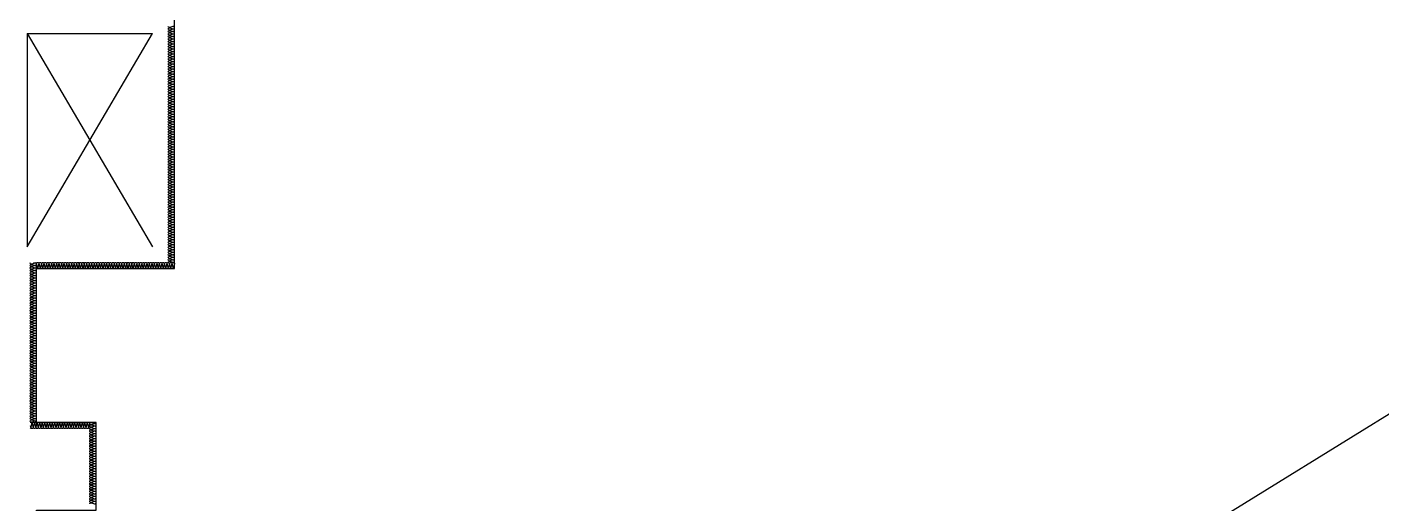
# Model space of a CAD drawing. Header units: millimetres. Extents: x 49154 to 181784, y 28275 to 149577.
# Drawn here: x 101954 to 123554, y 127505 to 135105 of the extents above; entities that cross this region are included whole.
import ezdxf

# ---------------------------------------------------------------- set-up
doc = ezdxf.new("R2010")
doc.units = ezdxf.units.MM
doc.header["$LTSCALE"] = 300
for name, color, linetype in [('A-OPEN', 1, 'Continuous'), ('A-WALL-D', 7, 'Continuous'), ('ISL', 251, 'Continuous')]:
    doc.layers.add(name, color=color, linetype=linetype)

msp = doc.modelspace()

# ---------------------------------------------------------------- linework, layer by layer
at = {"layer": 'A-OPEN'}
for p, q in [((104303.6, 117005), (155653.6, 148655)), ((101953.6, 131605), (103953.6, 135005)), ((101953.6, 135005), (103953.6, 131605))]:
    msp.add_line(p, q, dxfattribs=at)
at = {"layer": 'A-WALL-D'}
msp.add_line((101953.6, 135005), (103953.6, 135005), dxfattribs=at)
at = {"layer": 'A-WALL-D', "elevation": 0}
msp.add_lwpolyline([(101953.6, 135005), (101953.6, 131605)], dxfattribs=at)
at = {"layer": 'ISL', "elevation": 0}
msp.add_lwpolyline([(104478.6, 116905), (104478.6, 117005), (104303.6, 117005), (104303.6, 124355), (102103.6, 124355), (102103.6, 127405), (103053.6, 127405), (103053.6, 128805), (102103.6, 128805), (102103.6, 131255), (104303.6, 131255), (104303.6, 142155), (102103.6, 142155), (102103.6, 143405), (103053.6, 143405), (103053.6, 144005), (106503.6, 144005), (106503.6, 148655), (108538.6, 148655)], dxfattribs=at)
for points in [[(104203.6, 131355, -0.5092668), (104227.8, 131372.7), (104279.3, 131357.4, 1.3725934), (104279.3, 131392.7), (104227.8, 131377.4, -0.5092668), (104203.6, 131395, -0.5092668), (104227.8, 131412.7), (104279.3, 131397.4, 1.3725934), (104279.3, 131432.7), (104227.8, 131417.4, -0.5092668), (104203.6, 131435, -0.5092668), (104227.8, 131452.7), (104279.3, 131437.4, 1.3725934), (104279.3, 131472.7), (104227.8, 131457.4, -0.5092668), (104203.6, 131475, -0.5092668), (104227.8, 131492.7), (104279.3, 131477.4, 1.3725934), (104279.3, 131512.7), (104227.8, 131497.4, -0.5092668), (104203.6, 131515, -0.5092668), (104227.8, 131532.7), (104279.3, 131517.4, 1.3725934), (104279.3, 131552.7), (104227.8, 131537.4, -0.5092668), (104203.6, 131555, -0.5092668), (104227.8, 131572.7), (104279.3, 131557.4, 1.3725934), (104279.3, 131592.7), (104227.8, 131577.4, -0.5092668), (104203.6, 131595, -0.5092668), (104227.8, 131612.7), (104279.3, 131597.4, 1.3725934), (104279.3, 131632.7), (104227.8, 131617.4, -0.5092668), (104203.6, 131635, -0.5092668), (104227.8, 131652.7), (104279.3, 131637.4, 1.3725934), (104279.3, 131672.7), (104227.8, 131657.4, -0.5092668), (104203.6, 131675, -0.5092668), (104227.8, 131692.7), (104279.3, 131677.4, 1.3725934), (104279.3, 131712.7), (104227.8, 131697.4, -0.5092668), (104203.6, 131715, -0.5092668), (104227.8, 131732.7), (104279.3, 131717.4, 1.3725934), (104279.3, 131752.7), (104227.8, 131737.4, -0.5092668), (104203.6, 131755, -0.5092668), (104227.8, 131772.7), (104279.3, 131757.4, 1.3725934), (104279.3, 131792.7), (104227.8, 131777.4, -0.5092668), (104203.6, 131795, -0.5092668), (104227.8, 131812.7), (104279.3, 131797.4, 1.3725934), (104279.3, 131832.7), (104227.8, 131817.4, -0.5092668), (104203.6, 131835, -0.5092668), (104227.8, 131852.7), (104279.3, 131837.4, 1.3725934), (104279.3, 131872.7), (104227.8, 131857.4, -0.5092668), (104203.6, 131875, -0.5092668), (104227.8, 131892.7), (104279.3, 131877.4, 1.3725934), (104279.3, 131912.7), (104227.8, 131897.4, -0.5092668), (104203.6, 131915, -0.5092668), (104227.8, 131932.7), (104279.3, 131917.4, 1.3725934), (104279.3, 131952.7), (104227.8, 131937.4, -0.5092668), (104203.6, 131955, -0.5092668), (104227.8, 131972.7), (104279.3, 131957.4, 1.3725934), (104279.3, 131992.7), (104227.8, 131977.4, -0.5092668), (104203.6, 131995, -0.5092668), (104227.8, 132012.7), (104279.3, 131997.4, 1.3725934), (104279.3, 132032.7), (104227.8, 132017.4, -0.5092668), (104203.6, 132035, -0.5092668), (104227.8, 132052.7), (104279.3, 132037.4, 1.3725934), (104279.3, 132072.7), (104227.8, 132057.4, -0.5092668), (104203.6, 132075, -0.5092668), (104227.8, 132092.7), (104279.3, 132077.4, 1.3725934), (104279.3, 132112.7), (104227.8, 132097.4, -0.5092668), (104203.6, 132115, -0.5092668), (104227.8, 132132.7), (104279.3, 132117.4, 1.3725934), (104279.3, 132152.7), (104227.8, 132137.4, -0.5092668), (104203.6, 132155, -0.5092668), (104227.8, 132172.7), (104279.3, 132157.4, 1.3725934), (104279.3, 132192.7), (104227.8, 132177.4, -0.5092668), (104203.6, 132195, -0.5092668), (104227.8, 132212.7), (104279.3, 132197.4, 1.3725934), (104279.3, 132232.7), (104227.8, 132217.4, -0.5092668), (104203.6, 132235, -0.5092668), (104227.8, 132252.7), (104279.3, 132237.4, 1.3725934), (104279.3, 132272.7), (104227.8, 132257.4, -0.5092668), (104203.6, 132275, -0.5092668), (104227.8, 132292.7), (104279.3, 132277.4, 1.3725934), (104279.3, 132312.7), (104227.8, 132297.4, -0.5092668), (104203.6, 132315, -0.5092668), (104227.8, 132332.7), (104279.3, 132317.4, 1.3725934), (104279.3, 132352.7), (104227.8, 132337.4, -0.5092668), (104203.6, 132355, -0.5092668), (104227.8, 132372.7), (104279.3, 132357.4, 1.3725934), (104279.3, 132392.7), (104227.8, 132377.4, -0.5092668), (104203.6, 132395, -0.5092668), (104227.8, 132412.7), (104279.3, 132397.4, 1.3725934), (104279.3, 132432.7), (104227.8, 132417.4, -0.5092668), (104203.6, 132435, -0.5092668), (104227.8, 132452.7), (104279.3, 132437.4, 1.3725934), (104279.3, 132472.7), (104227.8, 132457.4, -0.5092668), (104203.6, 132475, -0.5092668), (104227.8, 132492.7), (104279.3, 132477.4, 1.3725934), (104279.3, 132512.7), (104227.8, 132497.4, -0.5092668), (104203.6, 132515, -0.5092668), (104227.8, 132532.7), (104279.3, 132517.4, 1.3725934), (104279.3, 132552.7), (104227.8, 132537.4, -0.5092668), (104203.6, 132555, -0.5092668), (104227.8, 132572.7), (104279.3, 132557.4, 1.3725934), (104279.3, 132592.7), (104227.8, 132577.4, -0.5092668), (104203.6, 132595, -0.5092668), (104227.8, 132612.7), (104279.3, 132597.4, 1.3725934), (104279.3, 132632.7), (104227.8, 132617.4, -0.5092668), (104203.6, 132635, -0.5092668), (104227.8, 132652.7), (104279.3, 132637.4, 1.3725934), (104279.3, 132672.7), (104227.8, 132657.4, -0.5092668), (104203.6, 132675, -0.5092668), (104227.8, 132692.7), (104279.3, 132677.4, 1.3725934), (104279.3, 132712.7), (104227.8, 132697.4, -0.5092668), (104203.6, 132715, -0.5092668), (104227.8, 132732.7), (104279.3, 132717.4, 1.3725934), (104279.3, 132752.7), (104227.8, 132737.4, -0.5092668), (104203.6, 132755, -0.5092668), (104227.8, 132772.7), (104279.3, 132757.4, 1.3725934), (104279.3, 132792.7), (104227.8, 132777.4, -0.5092668), (104203.6, 132795, -0.5092668), (104227.8, 132812.7), (104279.3, 132797.4, 1.3725934), (104279.3, 132832.7), (104227.8, 132817.4, -0.5092668), (104203.6, 132835, -0.5092668), (104227.8, 132852.7), (104279.3, 132837.4, 1.3725934), (104279.3, 132872.7), (104227.8, 132857.4, -0.5092668), (104203.6, 132875, -0.5092668), (104227.8, 132892.7), (104279.3, 132877.4, 1.3725934), (104279.3, 132912.7), (104227.8, 132897.4, -0.5092668), (104203.6, 132915, -0.5092668), (104227.8, 132932.7), (104279.3, 132917.4, 1.3725934), (104279.3, 132952.7), (104227.8, 132937.4, -0.5092668), (104203.6, 132955, -0.5092668), (104227.8, 132972.7), (104279.3, 132957.4, 1.3725934), (104279.3, 132992.7), (104227.8, 132977.4, -0.5092668), (104203.6, 132995, -0.5092668), (104227.8, 133012.7), (104279.3, 132997.4, 1.3725934), (104279.3, 133032.7), (104227.8, 133017.4, -0.5092668), (104203.6, 133035, -0.5092668), (104227.8, 133052.7), (104279.3, 133037.4, 1.3725934), (104279.3, 133072.7), (104227.8, 133057.4, -0.5092668), (104203.6, 133075, -0.5092668), (104227.8, 133092.7), (104279.3, 133077.4, 1.3725934), (104279.3, 133112.7), (104227.8, 133097.4, -0.5092668), (104203.6, 133115, -0.5092668), (104227.8, 133132.7), (104279.3, 133117.4, 1.3725934), (104279.3, 133152.7), (104227.8, 133137.4, -0.5092668), (104203.6, 133155, -0.5092668), (104227.8, 133172.7), (104279.3, 133157.4, 1.3725934), (104279.3, 133192.7), (104227.8, 133177.4, -0.5092668), (104203.6, 133195, -0.5092668), (104227.8, 133212.7), (104279.3, 133197.4, 1.3725934), (104279.3, 133232.7), (104227.8, 133217.4, -0.5092668), (104203.6, 133235, -0.5092668), (104227.8, 133252.7), (104279.3, 133237.4, 1.3725934), (104279.3, 133272.7), (104227.8, 133257.4, -0.5092668), (104203.6, 133275, -0.5092668), (104227.8, 133292.7), (104279.3, 133277.4, 1.3725934), (104279.3, 133312.7), (104227.8, 133297.4, -0.5092668), (104203.6, 133315, -0.5092668), (104227.8, 133332.7), (104279.3, 133317.4, 1.3725934), (104279.3, 133352.7), (104227.8, 133337.4, -0.5092668), (104203.6, 133355, -0.5092668), (104227.8, 133372.7), (104279.3, 133357.4, 1.3725934), (104279.3, 133392.7), (104227.8, 133377.4, -0.5092668), (104203.6, 133395, -0.5092668), (104227.8, 133412.7), (104279.3, 133397.4, 1.3725934), (104279.3, 133432.7), (104227.8, 133417.4, -0.5092668), (104203.6, 133435, -0.5092668), (104227.8, 133452.7), (104279.3, 133437.4, 1.3725934), (104279.3, 133472.7), (104227.8, 133457.4, -0.5092668), (104203.6, 133475, -0.5092668), (104227.8, 133492.7), (104279.3, 133477.4, 1.3725934), (104279.3, 133512.7), (104227.8, 133497.4, -0.5092668), (104203.6, 133515, -0.5092668), (104227.8, 133532.7), (104279.3, 133517.4, 1.3725934), (104279.3, 133552.7), (104227.8, 133537.4, -0.5092668), (104203.6, 133555, -0.5092668), (104227.8, 133572.7), (104279.3, 133557.4, 1.3725934), (104279.3, 133592.7), (104227.8, 133577.4, -0.5092668), (104203.6, 133595, -0.5092668), (104227.8, 133612.7), (104279.3, 133597.4, 1.3725934), (104279.3, 133632.7), (104227.8, 133617.4, -0.5092668), (104203.6, 133635, -0.5092668), (104227.8, 133652.7), (104279.3, 133637.4, 1.3725934), (104279.3, 133672.7), (104227.8, 133657.4, -0.5092668), (104203.6, 133675, -0.5092668), (104227.8, 133692.7), (104279.3, 133677.4, 1.3725934), (104279.3, 133712.7), (104227.8, 133697.4, -0.5092668), (104203.6, 133715, -0.5092668), (104227.8, 133732.7), (104279.3, 133717.4, 1.3725934), (104279.3, 133752.7), (104227.8, 133737.4, -0.5092668), (104203.6, 133755, -0.5092668), (104227.8, 133772.7), (104279.3, 133757.4, 1.3725934), (104279.3, 133792.7), (104227.8, 133777.4, -0.5092668), (104203.6, 133795, -0.5092668), (104227.8, 133812.7), (104279.3, 133797.4, 1.3725934), (104279.3, 133832.7), (104227.8, 133817.4, -0.5092668), (104203.6, 133835, -0.5092668), (104227.8, 133852.7), (104279.3, 133837.4, 1.3725934), (104279.3, 133872.7), (104227.8, 133857.4, -0.5092668), (104203.6, 133875, -0.5092668), (104227.8, 133892.7), (104279.3, 133877.4, 1.3725934), (104279.3, 133912.7), (104227.8, 133897.4, -0.5092668), (104203.6, 133915, -0.5092668), (104227.8, 133932.7), (104279.3, 133917.4, 1.3725934), (104279.3, 133952.7), (104227.8, 133937.4, -0.5092668), (104203.6, 133955, -0.5092668), (104227.8, 133972.7), (104279.3, 133957.4, 1.3725934), (104279.3, 133992.7), (104227.8, 133977.4, -0.5092668), (104203.6, 133995, -0.5092668), (104227.8, 134012.7), (104279.3, 133997.4, 1.3725934), (104279.3, 134032.7), (104227.8, 134017.4, -0.5092668), (104203.6, 134035, -0.5092668), (104227.8, 134052.7), (104279.3, 134037.4, 1.3725934), (104279.3, 134072.7), (104227.8, 134057.4, -0.5092668), (104203.6, 134075, -0.5092668), (104227.8, 134092.7), (104279.3, 134077.4, 1.3725934), (104279.3, 134112.7), (104227.8, 134097.4, -0.5092668), (104203.6, 134115, -0.5092668), (104227.8, 134132.7), (104279.3, 134117.4, 1.3725934), (104279.3, 134152.7), (104227.8, 134137.4, -0.5092668), (104203.6, 134155, -0.5092668), (104227.8, 134172.7), (104279.3, 134157.4, 1.3725934), (104279.3, 134192.7), (104227.8, 134177.4, -0.5092668), (104203.6, 134195, -0.5092668), (104227.8, 134212.7), (104279.3, 134197.4, 1.3725934), (104279.3, 134232.7), (104227.8, 134217.4, -0.5092668), (104203.6, 134235, -0.5092668), (104227.8, 134252.7), (104279.3, 134237.4, 1.3725934), (104279.3, 134272.7), (104227.8, 134257.4, -0.5092668), (104203.6, 134275, -0.5092668), (104227.8, 134292.7), (104279.3, 134277.4, 1.3725934), (104279.3, 134312.7), (104227.8, 134297.4, -0.5092668), (104203.6, 134315, -0.5092668), (104227.8, 134332.7), (104279.3, 134317.4, 1.3725934), (104279.3, 134352.7), (104227.8, 134337.4, -0.5092668), (104203.6, 134355, -0.5092668), (104227.8, 134372.7), (104279.3, 134357.4, 1.3725934), (104279.3, 134392.7), (104227.8, 134377.4, -0.5092668), (104203.6, 134395, -0.5092668), (104227.8, 134412.7), (104279.3, 134397.4, 1.3725934), (104279.3, 134432.7), (104227.8, 134417.4, -0.5092668), (104203.6, 134435, -0.5092668), (104227.8, 134452.7), (104279.3, 134437.4, 1.3725934), (104279.3, 134472.7), (104227.8, 134457.4, -0.5092668), (104203.6, 134475, -0.5092668), (104227.8, 134492.7), (104279.3, 134477.4, 1.3725934), (104279.3, 134512.7), (104227.8, 134497.4, -0.5092668), (104203.6, 134515, -0.5092668), (104227.8, 134532.7), (104279.3, 134517.4, 1.3725934), (104279.3, 134552.7), (104227.8, 134537.4, -0.5092668), (104203.6, 134555, -0.5092668), (104227.8, 134572.7), (104279.3, 134557.4, 1.3725934), (104279.3, 134592.7), (104227.8, 134577.4, -0.5092668), (104203.6, 134595, -0.5092668), (104227.8, 134612.7), (104279.3, 134597.4, 1.3725934), (104279.3, 134632.7), (104227.8, 134617.4, -0.5092668), (104203.6, 134635, -0.5092668), (104227.8, 134652.7), (104279.3, 134637.4, 1.3725934), (104279.3, 134672.7), (104227.8, 134657.4, -0.5092668), (104203.6, 134675, -0.5092668), (104227.8, 134692.7), (104279.3, 134677.4, 1.3725934), (104279.3, 134712.7), (104227.8, 134697.4, -0.5092668), (104203.6, 134715, -0.5092668), (104227.8, 134732.7), (104279.3, 134717.4, 1.3725934), (104279.3, 134752.7), (104227.8, 134737.4, -0.5092668), (104203.6, 134755, -0.5092668), (104227.8, 134772.7), (104279.3, 134757.4, 1.3725934), (104279.3, 134792.7), (104227.8, 134777.4, -0.5092668), (104203.6, 134795, -0.5092668), (104227.8, 134812.7), (104279.3, 134797.4, 1.3725934), (104279.3, 134832.7), (104227.8, 134817.4, -0.5092668), (104203.6, 134835, -0.5092668), (104227.8, 134852.7), (104279.3, 134837.4, 1.3725934), (104279.3, 134872.7), (104227.8, 134857.4, -0.5092668), (104203.6, 134875, -0.5092668), (104227.8, 134892.7), (104279.3, 134877.4, 1.3725934), (104279.3, 134912.7), (104227.8, 134897.4, -0.5092668), (104203.6, 134915, -0.5092668), (104227.8, 134932.7), (104279.3, 134917.4, 1.3725934), (104279.3, 134952.7), (104227.8, 134937.4, -0.5092668), (104203.6, 134955, -0.5092668), (104227.8, 134972.7), (104279.3, 134957.4, 1.3725934), (104279.3, 134992.7), (104227.8, 134977.4, -0.5092668), (104203.6, 134995, -0.5092668), (104227.8, 135012.7), (104279.3, 134997.4, 1.3725934), (104279.3, 135032.7), (104227.8, 135017.4, -0.5092668), (104203.6, 135035, -0.5092668), (104227.8, 135052.7), (104279.3, 135037.4, 1.3725934), (104279.3, 135072.7), (104227.8, 135057.4, -0.5092668), (104203.6, 135075, -0.5092668), (104227.8, 135092.7), (104279.3, 135077.4, 1.3725934), (104279.3, 135112.7), (104227.8, 135097.4, -0.5092668), (104203.6, 135115, -0.5092668)], [(102103.6, 128805, 0.5092668), (102079.3, 128822.7), (102027.8, 128807.4, -1.3725934), (102027.8, 128842.7), (102079.3, 128827.4, 0.5092668), (102103.6, 128845, 0.5092668), (102079.3, 128862.7), (102027.8, 128847.4, -1.3725934), (102027.8, 128882.7), (102079.3, 128867.4, 0.5092668), (102103.6, 128885, 0.5092668), (102079.3, 128902.7), (102027.8, 128887.4, -1.3725934), (102027.8, 128922.7), (102079.3, 128907.4, 0.5092668), (102103.6, 128925, 0.5092668), (102079.3, 128942.7), (102027.8, 128927.4, -1.3725934), (102027.8, 128962.7), (102079.3, 128947.4, 0.5092668), (102103.6, 128965, 0.5092668), (102079.3, 128982.7), (102027.8, 128967.4, -1.3725934), (102027.8, 129002.7), (102079.3, 128987.4, 0.5092668), (102103.6, 129005, 0.5092668), (102079.3, 129022.7), (102027.8, 129007.4, -1.3725934), (102027.8, 129042.7), (102079.3, 129027.4, 0.5092668), (102103.6, 129045, 0.5092668), (102079.3, 129062.7), (102027.8, 129047.4, -1.3725934), (102027.8, 129082.7), (102079.3, 129067.4, 0.5092668), (102103.6, 129085, 0.5092668), (102079.3, 129102.7), (102027.8, 129087.4, -1.3725934), (102027.8, 129122.7), (102079.3, 129107.4, 0.5092668), (102103.6, 129125, 0.5092668), (102079.3, 129142.7), (102027.8, 129127.4, -1.3725934), (102027.8, 129162.7), (102079.3, 129147.4, 0.5092668), (102103.6, 129165, 0.5092668), (102079.3, 129182.7), (102027.8, 129167.4, -1.3725934), (102027.8, 129202.7), (102079.3, 129187.4, 0.5092668), (102103.6, 129205, 0.5092668), (102079.3, 129222.7), (102027.8, 129207.4, -1.3725934), (102027.8, 129242.7), (102079.3, 129227.4, 0.5092668), (102103.6, 129245, 0.5092668), (102079.3, 129262.7), (102027.8, 129247.4, -1.3725934), (102027.8, 129282.7), (102079.3, 129267.4, 0.5092668), (102103.6, 129285, 0.5092668), (102079.3, 129302.7), (102027.8, 129287.4, -1.3725934), (102027.8, 129322.7), (102079.3, 129307.4, 0.5092668), (102103.6, 129325, 0.5092668), (102079.3, 129342.7), (102027.8, 129327.4, -1.3725934), (102027.8, 129362.7), (102079.3, 129347.4, 0.5092668), (102103.6, 129365, 0.5092668), (102079.3, 129382.7), (102027.8, 129367.4, -1.3725934), (102027.8, 129402.7), (102079.3, 129387.4, 0.5092668), (102103.6, 129405, 0.5092668), (102079.3, 129422.7), (102027.8, 129407.4, -1.3725934), (102027.8, 129442.7), (102079.3, 129427.4, 0.5092668), (102103.6, 129445, 0.5092668), (102079.3, 129462.7), (102027.8, 129447.4, -1.3725934), (102027.8, 129482.7), (102079.3, 129467.4, 0.5092668), (102103.6, 129485, 0.5092668), (102079.3, 129502.7), (102027.8, 129487.4, -1.3725934), (102027.8, 129522.7), (102079.3, 129507.4, 0.5092668), (102103.6, 129525, 0.5092668), (102079.3, 129542.7), (102027.8, 129527.4, -1.3725934), (102027.8, 129562.7), (102079.3, 129547.4, 0.5092668), (102103.6, 129565, 0.5092668), (102079.3, 129582.7), (102027.8, 129567.4, -1.3725934), (102027.8, 129602.7), (102079.3, 129587.4, 0.5092668), (102103.6, 129605, 0.5092668), (102079.3, 129622.7), (102027.8, 129607.4, -1.3725934), (102027.8, 129642.7), (102079.3, 129627.4, 0.5092668), (102103.6, 129645, 0.5092668), (102079.3, 129662.7), (102027.8, 129647.4, -1.3725934), (102027.8, 129682.7), (102079.3, 129667.4, 0.5092668), (102103.6, 129685, 0.5092668), (102079.3, 129702.7), (102027.8, 129687.4, -1.3725934), (102027.8, 129722.7), (102079.3, 129707.4, 0.5092668), (102103.6, 129725, 0.5092668), (102079.3, 129742.7), (102027.8, 129727.4, -1.3725934), (102027.8, 129762.7), (102079.3, 129747.4, 0.5092668), (102103.6, 129765, 0.5092668), (102079.3, 129782.7), (102027.8, 129767.4, -1.3725934), (102027.8, 129802.7), (102079.3, 129787.4, 0.5092668), (102103.6, 129805, 0.5092668), (102079.3, 129822.7), (102027.8, 129807.4, -1.3725934), (102027.8, 129842.7), (102079.3, 129827.4, 0.5092668), (102103.6, 129845, 0.5092668), (102079.3, 129862.7), (102027.8, 129847.4, -1.3725934), (102027.8, 129882.7), (102079.3, 129867.4, 0.5092668), (102103.6, 129885, 0.5092668), (102079.3, 129902.7), (102027.8, 129887.4, -1.3725934), (102027.8, 129922.7), (102079.3, 129907.4, 0.5092668), (102103.6, 129925, 0.5092668), (102079.3, 129942.7), (102027.8, 129927.4, -1.3725934), (102027.8, 129962.7), (102079.3, 129947.4, 0.5092668), (102103.6, 129965, 0.5092668), (102079.3, 129982.7), (102027.8, 129967.4, -1.3725934), (102027.8, 130002.7), (102079.3, 129987.4, 0.5092668), (102103.6, 130005, 0.5092668), (102079.3, 130022.7), (102027.8, 130007.4, -1.3725934), (102027.8, 130042.7), (102079.3, 130027.4, 0.5092668), (102103.6, 130045, 0.5092668), (102079.3, 130062.7), (102027.8, 130047.4, -1.3725934), (102027.8, 130082.7), (102079.3, 130067.4, 0.5092668), (102103.6, 130085, 0.5092668), (102079.3, 130102.7), (102027.8, 130087.4, -1.3725934), (102027.8, 130122.7), (102079.3, 130107.4, 0.5092668), (102103.6, 130125, 0.5092668), (102079.3, 130142.7), (102027.8, 130127.4, -1.3725934), (102027.8, 130162.7), (102079.3, 130147.4, 0.5092668), (102103.6, 130165, 0.5092668), (102079.3, 130182.7), (102027.8, 130167.4, -1.3725934), (102027.8, 130202.7), (102079.3, 130187.4, 0.5092668), (102103.6, 130205, 0.5092668), (102079.3, 130222.7), (102027.8, 130207.4, -1.3725934), (102027.8, 130242.7), (102079.3, 130227.4, 0.5092668), (102103.6, 130245, 0.5092668), (102079.3, 130262.7), (102027.8, 130247.4, -1.3725934), (102027.8, 130282.7), (102079.3, 130267.4, 0.5092668), (102103.6, 130285, 0.5092668), (102079.3, 130302.7), (102027.8, 130287.4, -1.3725934), (102027.8, 130322.7), (102079.3, 130307.4, 0.5092668), (102103.6, 130325, 0.5092668), (102079.3, 130342.7), (102027.8, 130327.4, -1.3725934), (102027.8, 130362.7), (102079.3, 130347.4, 0.5092668), (102103.6, 130365, 0.5092668), (102079.3, 130382.7), (102027.8, 130367.4, -1.3725934), (102027.8, 130402.7), (102079.3, 130387.4, 0.5092668), (102103.6, 130405, 0.5092668), (102079.3, 130422.7), (102027.8, 130407.4, -1.3725934), (102027.8, 130442.7), (102079.3, 130427.4, 0.5092668), (102103.6, 130445, 0.5092668), (102079.3, 130462.7), (102027.8, 130447.4, -1.3725934), (102027.8, 130482.7), (102079.3, 130467.4, 0.5092668), (102103.6, 130485, 0.5092668), (102079.3, 130502.7), (102027.8, 130487.4, -1.3725934), (102027.8, 130522.7), (102079.3, 130507.4, 0.5092668), (102103.6, 130525, 0.5092668), (102079.3, 130542.7), (102027.8, 130527.4, -1.3725934), (102027.8, 130562.7), (102079.3, 130547.4, 0.5092668), (102103.6, 130565, 0.5092668), (102079.3, 130582.7), (102027.8, 130567.4, -1.3725934), (102027.8, 130602.7), (102079.3, 130587.4, 0.5092668), (102103.6, 130605, 0.5092668), (102079.3, 130622.7), (102027.8, 130607.4, -1.3725934), (102027.8, 130642.7), (102079.3, 130627.4, 0.5092668), (102103.6, 130645, 0.5092668), (102079.3, 130662.7), (102027.8, 130647.4, -1.3725934), (102027.8, 130682.7), (102079.3, 130667.4, 0.5092668), (102103.6, 130685, 0.5092668), (102079.3, 130702.7), (102027.8, 130687.4, -1.3725934), (102027.8, 130722.7), (102079.3, 130707.4, 0.5092668), (102103.6, 130725, 0.5092668), (102079.3, 130742.7), (102027.8, 130727.4, -1.3725934), (102027.8, 130762.7), (102079.3, 130747.4, 0.5092668), (102103.6, 130765, 0.5092668), (102079.3, 130782.7), (102027.8, 130767.4, -1.3725934), (102027.8, 130802.7), (102079.3, 130787.4, 0.5092668), (102103.6, 130805, 0.5092668), (102079.3, 130822.7), (102027.8, 130807.4, -1.3725934), (102027.8, 130842.7), (102079.3, 130827.4, 0.5092668), (102103.6, 130845, 0.5092668), (102079.3, 130862.7), (102027.8, 130847.4, -1.3725934), (102027.8, 130882.7), (102079.3, 130867.4, 0.5092668), (102103.6, 130885, 0.5092668), (102079.3, 130902.7), (102027.8, 130887.4, -1.3725934), (102027.8, 130922.7), (102079.3, 130907.4, 0.5092668), (102103.6, 130925, 0.5092668), (102079.3, 130942.7), (102027.8, 130927.4, -1.3725934), (102027.8, 130962.7), (102079.3, 130947.4, 0.5092668), (102103.6, 130965, 0.5092668), (102079.3, 130982.7), (102027.8, 130967.4, -1.3725934), (102027.8, 131002.7), (102079.3, 130987.4, 0.5092668), (102103.6, 131005, 0.5092668), (102079.3, 131022.7), (102027.8, 131007.4, -1.3725934), (102027.8, 131042.7), (102079.3, 131027.4, 0.5092668), (102103.6, 131045, 0.5092668), (102079.3, 131062.7), (102027.8, 131047.4, -1.3725934), (102027.8, 131082.7), (102079.3, 131067.4, 0.5092668), (102103.6, 131085, 0.5092668), (102079.3, 131102.7), (102027.8, 131087.4, -1.3725934), (102027.8, 131122.7), (102079.3, 131107.4, 0.5092668), (102103.6, 131125, 0.5092668), (102079.3, 131142.7), (102027.8, 131127.4, -1.3725934), (102027.8, 131162.7), (102079.3, 131147.4, 0.5092668), (102103.6, 131165, 0.5092668), (102079.3, 131182.7), (102027.8, 131167.4, -1.3725934), (102027.8, 131202.7), (102079.3, 131187.4, 0.5092668), (102103.6, 131205, 0.5092668), (102079.3, 131222.7), (102027.8, 131207.4, -1.3725934), (102027.8, 131242.7), (102079.3, 131227.4, 0.5092668), (102103.6, 131245, 0.5092668), (102079.3, 131262.7), (102027.8, 131247.4, -1.3725934), (102027.8, 131282.7), (102079.3, 131267.4, 0.5092668), (102103.6, 131285, 0.5092668), (102079.3, 131302.7), (102027.8, 131287.4, -1.3725934), (102027.8, 131322.7), (102079.3, 131307.4, 0.5092668), (102103.6, 131325, 0.5092668), (102079.3, 131342.7), (102027.8, 131327.4, -0.7027573), (102006.5, 131355, -0.7027573)], [(102053.6, 131355), (102079.3, 131347.4, 0.3406711), (102100.6, 131355)], [(102103.6, 131255, 0.5092668), (102121.3, 131279.3), (102105.9, 131330.8, -1.3725934), (102141.3, 131330.8), (102125.9, 131279.3, 0.5092668), (102143.6, 131255, 0.5092668), (102161.3, 131279.3), (102145.9, 131330.8, -1.3725934), (102181.3, 131330.8), (102165.9, 131279.3, 0.5092668), (102183.6, 131255, 0.5092668), (102201.3, 131279.3), (102185.9, 131330.8, -1.3725934), (102221.3, 131330.8), (102205.9, 131279.3, 0.5092668), (102223.6, 131255, 0.5092668), (102241.3, 131279.3), (102225.9, 131330.8, -1.3725934), (102261.3, 131330.8), (102245.9, 131279.3, 0.5092668), (102263.6, 131255, 0.5092668), (102281.3, 131279.3), (102265.9, 131330.8, -1.3725934), (102301.3, 131330.8), (102285.9, 131279.3, 0.5092668), (102303.6, 131255, 0.5092668), (102321.3, 131279.3), (102305.9, 131330.8, -1.3725934), (102341.3, 131330.8), (102325.9, 131279.3, 0.5092668), (102343.6, 131255, 0.5092668), (102361.3, 131279.3), (102345.9, 131330.8, -1.3725934), (102381.3, 131330.8), (102365.9, 131279.3, 0.5092668), (102383.6, 131255, 0.5092668), (102401.3, 131279.3), (102385.9, 131330.8, -1.3725934), (102421.3, 131330.8), (102405.9, 131279.3, 0.5092668), (102423.6, 131255, 0.5092668), (102441.3, 131279.3), (102425.9, 131330.8, -1.3725934), (102461.3, 131330.8), (102445.9, 131279.3, 0.5092668), (102463.6, 131255, 0.5092668), (102481.3, 131279.3), (102465.9, 131330.8, -1.3725934), (102501.3, 131330.8), (102485.9, 131279.3, 0.5092668), (102503.6, 131255, 0.5092668), (102521.3, 131279.3), (102505.9, 131330.8, -1.3725934), (102541.3, 131330.8), (102525.9, 131279.3, 0.5092668), (102543.6, 131255, 0.5092668), (102561.3, 131279.3), (102545.9, 131330.8, -1.3725934), (102581.3, 131330.8), (102565.9, 131279.3, 0.5092668), (102583.6, 131255, 0.5092668), (102601.3, 131279.3), (102585.9, 131330.8, -1.3725934), (102621.3, 131330.8), (102605.9, 131279.3, 0.5092668), (102623.6, 131255, 0.5092668), (102641.3, 131279.3), (102625.9, 131330.8, -1.3725934), (102661.3, 131330.8), (102645.9, 131279.3, 0.5092668), (102663.6, 131255, 0.5092668), (102681.3, 131279.3), (102665.9, 131330.8, -1.3725934), (102701.3, 131330.8), (102685.9, 131279.3, 0.5092668), (102703.6, 131255, 0.5092668), (102721.3, 131279.3), (102705.9, 131330.8, -1.3725934), (102741.3, 131330.8), (102725.9, 131279.3, 0.5092668), (102743.6, 131255, 0.5092668), (102761.3, 131279.3), (102745.9, 131330.8, -1.3725934), (102781.3, 131330.8), (102765.9, 131279.3, 0.5092668), (102783.6, 131255, 0.5092668), (102801.3, 131279.3), (102785.9, 131330.8, -1.3725934), (102821.3, 131330.8), (102805.9, 131279.3, 0.5092668), (102823.6, 131255, 0.5092668), (102841.3, 131279.3), (102825.9, 131330.8, -1.3725934), (102861.3, 131330.8), (102845.9, 131279.3, 0.5092668), (102863.6, 131255, 0.5092668), (102881.3, 131279.3), (102865.9, 131330.8, -1.3725934), (102901.3, 131330.8), (102885.9, 131279.3, 0.5092668), (102903.6, 131255, 0.5092668), (102921.3, 131279.3), (102905.9, 131330.8, -1.3725934), (102941.3, 131330.8), (102925.9, 131279.3, 0.5092668), (102943.6, 131255, 0.5092668), (102961.3, 131279.3), (102945.9, 131330.8, -1.3725934), (102981.3, 131330.8), (102965.9, 131279.3, 0.5092668), (102983.6, 131255, 0.5092668), (103001.3, 131279.3), (102985.9, 131330.8, -1.3725934), (103021.3, 131330.8), (103005.9, 131279.3, 0.5092668), (103023.6, 131255, 0.5092668), (103041.3, 131279.3), (103025.9, 131330.8, -1.3725934), (103061.3, 131330.8), (103045.9, 131279.3, 0.5092668), (103063.6, 131255, 0.5092668), (103081.3, 131279.3), (103065.9, 131330.8, -1.3725934), (103101.3, 131330.8), (103085.9, 131279.3, 0.5092668), (103103.6, 131255, 0.5092668), (103121.3, 131279.3), (103105.9, 131330.8, -1.3725934), (103141.3, 131330.8), (103125.9, 131279.3, 0.5092668), (103143.6, 131255, 0.5092668), (103161.3, 131279.3), (103145.9, 131330.8, -1.3725934), (103181.3, 131330.8), (103165.9, 131279.3, 0.5092668), (103183.6, 131255, 0.5092668), (103201.3, 131279.3), (103185.9, 131330.8, -1.3725934), (103221.3, 131330.8), (103205.9, 131279.3, 0.5092668), (103223.6, 131255, 0.5092668), (103241.3, 131279.3), (103225.9, 131330.8, -1.3725934), (103261.3, 131330.8), (103245.9, 131279.3, 0.5092668), (103263.6, 131255, 0.5092668), (103281.3, 131279.3), (103265.9, 131330.8, -1.3725934), (103301.3, 131330.8), (103285.9, 131279.3, 0.5092668), (103303.6, 131255, 0.5092668), (103321.3, 131279.3), (103305.9, 131330.8, -1.3725934), (103341.3, 131330.8), (103325.9, 131279.3, 0.5092668), (103343.6, 131255, 0.5092668), (103361.3, 131279.3), (103345.9, 131330.8, -1.3725934), (103381.3, 131330.8), (103365.9, 131279.3, 0.5092668), (103383.6, 131255, 0.5092668), (103401.3, 131279.3), (103385.9, 131330.8, -1.3725934), (103421.3, 131330.8), (103405.9, 131279.3, 0.5092668), (103423.6, 131255, 0.5092668), (103441.3, 131279.3), (103425.9, 131330.8, -1.3725934), (103461.3, 131330.8), (103445.9, 131279.3, 0.5092668), (103463.6, 131255, 0.5092668), (103481.3, 131279.3), (103465.9, 131330.8, -1.3725934), (103501.3, 131330.8), (103485.9, 131279.3, 0.5092668), (103503.6, 131255, 0.5092668), (103521.3, 131279.3), (103505.9, 131330.8, -1.3725934), (103541.3, 131330.8), (103525.9, 131279.3, 0.5092668), (103543.6, 131255, 0.5092668), (103561.3, 131279.3), (103545.9, 131330.8, -1.3725934), (103581.3, 131330.8), (103565.9, 131279.3, 0.5092668), (103583.6, 131255, 0.5092668), (103601.3, 131279.3), (103585.9, 131330.8, -1.3725934), (103621.3, 131330.8), (103605.9, 131279.3, 0.5092668), (103623.6, 131255, 0.5092668), (103641.3, 131279.3), (103625.9, 131330.8, -1.3725934), (103661.3, 131330.8), (103645.9, 131279.3, 0.5092668), (103663.6, 131255, 0.5092668), (103681.3, 131279.3), (103665.9, 131330.8, -1.3725934), (103701.3, 131330.8), (103685.9, 131279.3, 0.5092668), (103703.6, 131255, 0.5092668), (103721.3, 131279.3), (103705.9, 131330.8, -1.3725934), (103741.3, 131330.8), (103725.9, 131279.3, 0.5092668), (103743.6, 131255, 0.5092668), (103761.3, 131279.3), (103745.9, 131330.8, -1.3725934), (103781.3, 131330.8), (103765.9, 131279.3, 0.5092668), (103783.6, 131255, 0.5092668), (103801.3, 131279.3), (103785.9, 131330.8, -1.3725934), (103821.3, 131330.8), (103805.9, 131279.3, 0.5092668), (103823.6, 131255, 0.5092668), (103841.3, 131279.3), (103825.9, 131330.8, -1.3725934), (103861.3, 131330.8), (103845.9, 131279.3, 0.5092668), (103863.6, 131255, 0.5092668), (103881.3, 131279.3), (103865.9, 131330.8, -1.3725934), (103901.3, 131330.8), (103885.9, 131279.3, 0.5092668), (103903.6, 131255, 0.5092668), (103921.3, 131279.3), (103905.9, 131330.8, -1.3725934), (103941.3, 131330.8), (103925.9, 131279.3, 0.5092668), (103943.6, 131255, 0.5092668), (103961.3, 131279.3), (103945.9, 131330.8, -1.3725934), (103981.3, 131330.8), (103965.9, 131279.3, 0.5092668), (103983.6, 131255, 0.5092668), (104001.3, 131279.3), (103985.9, 131330.8, -1.3725934), (104021.3, 131330.8), (104005.9, 131279.3, 0.5092668), (104023.6, 131255, 0.5092668), (104041.3, 131279.3), (104025.9, 131330.8, -1.3725934), (104061.3, 131330.8), (104045.9, 131279.3, 0.5092668), (104063.6, 131255, 0.5092668), (104081.3, 131279.3), (104065.9, 131330.8, -1.3725934), (104101.3, 131330.8), (104085.9, 131279.3, 0.5092668), (104103.6, 131255, 0.5092668), (104121.3, 131279.3), (104105.9, 131330.8, -1.3725934), (104141.3, 131330.8), (104125.9, 131279.3, 0.5092668), (104143.6, 131255, 0.5092668), (104161.3, 131279.3), (104145.9, 131330.8, -1.3725934), (104181.3, 131330.8), (104165.9, 131279.3, 0.5092668), (104183.6, 131255, 0.5092668), (104201.3, 131279.3), (104185.9, 131330.8, -1.3725934), (104221.3, 131330.8), (104205.9, 131279.3, 0.5092668), (104223.6, 131255, 0.5092668), (104241.3, 131279.3), (104225.9, 131330.8, -1.3725934), (104261.3, 131330.8), (104245.9, 131279.3, 0.5092668), (104263.6, 131255, 0.5092668), (104281.3, 131279.3), (104265.9, 131330.8, -1.3725934), (104301.3, 131330.8), (104285.9, 131279.3, 0.5086999), (104303.6, 131255, 0.5086999)], [(102953.6, 128705, -0.5092668), (102935.9, 128729.3), (102951.2, 128780.8, 1.3725934), (102915.9, 128780.8), (102931.2, 128729.3, -0.5092668), (102913.6, 128705, -0.5092668), (102895.9, 128729.3), (102911.2, 128780.8, 1.3725934), (102875.9, 128780.8), (102891.2, 128729.3, -0.5092668), (102873.6, 128705, -0.5092668), (102855.9, 128729.3), (102871.2, 128780.8, 1.3725934), (102835.9, 128780.8), (102851.2, 128729.3, -0.5092668), (102833.6, 128705, -0.5092668), (102815.9, 128729.3), (102831.2, 128780.8, 1.3725934), (102795.9, 128780.8), (102811.2, 128729.3, -0.5092668), (102793.6, 128705, -0.5092668), (102775.9, 128729.3), (102791.2, 128780.8, 1.3725934), (102755.9, 128780.8), (102771.2, 128729.3, -0.5092668), (102753.6, 128705, -0.5092668), (102735.9, 128729.3), (102751.2, 128780.8, 1.3725934), (102715.9, 128780.8), (102731.2, 128729.3, -0.5092668), (102713.6, 128705, -0.5092668), (102695.9, 128729.3), (102711.2, 128780.8, 1.3725934), (102675.9, 128780.8), (102691.2, 128729.3, -0.5092668), (102673.6, 128705, -0.5092668), (102655.9, 128729.3), (102671.2, 128780.8, 1.3725934), (102635.9, 128780.8), (102651.2, 128729.3, -0.5092668), (102633.6, 128705, -0.5092668), (102615.9, 128729.3), (102631.2, 128780.8, 1.3725934), (102595.9, 128780.8), (102611.2, 128729.3, -0.5092668), (102593.6, 128705, -0.5092668), (102575.9, 128729.3), (102591.2, 128780.8, 1.3725934), (102555.9, 128780.8), (102571.2, 128729.3, -0.5092668), (102553.6, 128705, -0.5092668), (102535.9, 128729.3), (102551.2, 128780.8, 1.3725934), (102515.9, 128780.8), (102531.2, 128729.3, -0.5092668), (102513.6, 128705, -0.5092668), (102495.9, 128729.3), (102511.2, 128780.8, 1.3725934), (102475.9, 128780.8), (102491.2, 128729.3, -0.5092668), (102473.6, 128705, -0.5092668), (102455.9, 128729.3), (102471.2, 128780.8, 1.3725934), (102435.9, 128780.8), (102451.2, 128729.3, -0.5092668), (102433.6, 128705, -0.5092668), (102415.9, 128729.3), (102431.2, 128780.8, 1.3725934), (102395.9, 128780.8), (102411.2, 128729.3, -0.5092668), (102393.6, 128705, -0.5092668), (102375.9, 128729.3), (102391.2, 128780.8, 1.3725934), (102355.9, 128780.8), (102371.2, 128729.3, -0.5092668), (102353.6, 128705, -0.5092668), (102335.9, 128729.3), (102351.2, 128780.8, 1.3725934), (102315.9, 128780.8), (102331.2, 128729.3, -0.5092668), (102313.6, 128705, -0.5092668), (102295.9, 128729.3), (102311.2, 128780.8, 1.3725934), (102275.9, 128780.8), (102291.2, 128729.3, -0.5092668), (102273.6, 128705, -0.5092668), (102255.9, 128729.3), (102271.2, 128780.8, 1.3725934), (102235.9, 128780.8), (102251.2, 128729.3, -0.5092668), (102233.6, 128705, -0.5092668), (102215.9, 128729.3), (102231.2, 128780.8, 1.3725934), (102195.9, 128780.8), (102211.2, 128729.3, -0.5092668), (102193.6, 128705, -0.5092668), (102175.9, 128729.3), (102191.2, 128780.8, 1.3725934), (102155.9, 128780.8), (102171.2, 128729.3, -0.5092668), (102153.6, 128705, -0.5092668), (102135.9, 128729.3), (102151.2, 128780.8, 1.3725934), (102115.9, 128780.8), (102131.2, 128729.3, -0.5092668), (102113.6, 128705, -0.5092668), (102095.9, 128729.3), (102111.2, 128780.8, 1.3725934), (102075.9, 128780.8), (102091.2, 128729.3, -0.5092668), (102073.6, 128705, -0.5092668), (102055.9, 128729.3), (102071.2, 128780.8, 1.3725934), (102035.9, 128780.8), (102051.2, 128729.3, -0.5092668), (102033.6, 128705, -0.5092668), (102015.9, 128729.3), (102031.2, 128780.8, 0.7027573), (102003.6, 128802.1, 0.7027573)], [(102003.6, 128755), (102011.2, 128729.3, -0.3406711), (102003.6, 128707.9)], [(102953.6, 127505, -0.5092668), (102977.8, 127522.7), (103029.3, 127507.4, 1.3725934), (103029.3, 127542.7), (102977.8, 127527.4, -0.5092668), (102953.6, 127545, -0.5092668), (102977.8, 127562.7), (103029.3, 127547.4, 1.3725934), (103029.3, 127582.7), (102977.8, 127567.4, -0.5092668), (102953.6, 127585, -0.5092668), (102977.8, 127602.7), (103029.3, 127587.4, 1.3725934), (103029.3, 127622.7), (102977.8, 127607.4, -0.5092668), (102953.6, 127625, -0.5092668), (102977.8, 127642.7), (103029.3, 127627.4, 1.3725934), (103029.3, 127662.7), (102977.8, 127647.4, -0.5092668), (102953.6, 127665, -0.5092668), (102977.8, 127682.7), (103029.3, 127667.4, 1.3725934), (103029.3, 127702.7), (102977.8, 127687.4, -0.5092668), (102953.6, 127705, -0.5092668), (102977.8, 127722.7), (103029.3, 127707.4, 1.3725934), (103029.3, 127742.7), (102977.8, 127727.4, -0.5092668), (102953.6, 127745, -0.5092668), (102977.8, 127762.7), (103029.3, 127747.4, 1.3725934), (103029.3, 127782.7), (102977.8, 127767.4, -0.5092668), (102953.6, 127785, -0.5092668), (102977.8, 127802.7), (103029.3, 127787.4, 1.3725934), (103029.3, 127822.7), (102977.8, 127807.4, -0.5092668), (102953.6, 127825, -0.5092668), (102977.8, 127842.7), (103029.3, 127827.4, 1.3725934), (103029.3, 127862.7), (102977.8, 127847.4, -0.5092668), (102953.6, 127865, -0.5092668), (102977.8, 127882.7), (103029.3, 127867.4, 1.3725934), (103029.3, 127902.7), (102977.8, 127887.4, -0.5092668), (102953.6, 127905, -0.5092668), (102977.8, 127922.7), (103029.3, 127907.4, 1.3725934), (103029.3, 127942.7), (102977.8, 127927.4, -0.5092668), (102953.6, 127945, -0.5092668), (102977.8, 127962.7), (103029.3, 127947.4, 1.3725934), (103029.3, 127982.7), (102977.8, 127967.4, -0.5092668), (102953.6, 127985, -0.5092668), (102977.8, 128002.7), (103029.3, 127987.4, 1.3725934), (103029.3, 128022.7), (102977.8, 128007.4, -0.5092668), (102953.6, 128025, -0.5092668), (102977.8, 128042.7), (103029.3, 128027.4, 1.3725934), (103029.3, 128062.7), (102977.8, 128047.4, -0.5092668), (102953.6, 128065, -0.5092668), (102977.8, 128082.7), (103029.3, 128067.4, 1.3725934), (103029.3, 128102.7), (102977.8, 128087.4, -0.5092668), (102953.6, 128105, -0.5092668), (102977.8, 128122.7), (103029.3, 128107.4, 1.3725934), (103029.3, 128142.7), (102977.8, 128127.4, -0.5092668), (102953.6, 128145, -0.5092668), (102977.8, 128162.7), (103029.3, 128147.4, 1.3725934), (103029.3, 128182.7), (102977.8, 128167.4, -0.5092668), (102953.6, 128185, -0.5092668), (102977.8, 128202.7), (103029.3, 128187.4, 1.3725934), (103029.3, 128222.7), (102977.8, 128207.4, -0.5092668), (102953.6, 128225, -0.5092668), (102977.8, 128242.7), (103029.3, 128227.4, 1.3725934), (103029.3, 128262.7), (102977.8, 128247.4, -0.5092668), (102953.6, 128265, -0.5092668), (102977.8, 128282.7), (103029.3, 128267.4, 1.3725934), (103029.3, 128302.7), (102977.8, 128287.4, -0.5092668), (102953.6, 128305, -0.5092668), (102977.8, 128322.7), (103029.3, 128307.4, 1.3725934), (103029.3, 128342.7), (102977.8, 128327.4, -0.5092668), (102953.6, 128345, -0.5092668), (102977.8, 128362.7), (103029.3, 128347.4, 1.3725934), (103029.3, 128382.7), (102977.8, 128367.4, -0.5092668), (102953.6, 128385, -0.5092668), (102977.8, 128402.7), (103029.3, 128387.4, 1.3725934), (103029.3, 128422.7), (102977.8, 128407.4, -0.5092668), (102953.6, 128425, -0.5092668), (102977.8, 128442.7), (103029.3, 128427.4, 1.3725934), (103029.3, 128462.7), (102977.8, 128447.4, -0.5092668), (102953.6, 128465, -0.5092668), (102977.8, 128482.7), (103029.3, 128467.4, 1.3725934), (103029.3, 128502.7), (102977.8, 128487.4, -0.5092668), (102953.6, 128505, -0.5092668), (102977.8, 128522.7), (103029.3, 128507.4, 1.3725934), (103029.3, 128542.7), (102977.8, 128527.4, -0.5092668), (102953.6, 128545, -0.5092668), (102977.8, 128562.7), (103029.3, 128547.4, 1.3725934), (103029.3, 128582.7), (102977.8, 128567.4, -0.5092668), (102953.6, 128585, -0.5092668), (102977.8, 128602.7), (103029.3, 128587.4, 1.3725934), (103029.3, 128622.7), (102977.8, 128607.4, -0.5092668), (102953.6, 128625, -0.5092668), (102977.8, 128642.7), (103029.3, 128627.4, 1.3725934), (103029.3, 128662.7), (102977.8, 128647.4, -0.5092668), (102953.6, 128665, -0.5092668), (102977.8, 128682.7), (103029.3, 128667.4, 1.3725934), (103029.3, 128702.7), (102977.8, 128687.4, -0.5092668), (102953.6, 128705, -0.5092668), (102977.8, 128722.7), (103029.3, 128707.4, 1.3725934), (103029.3, 128742.7), (102977.8, 128727.4, -0.5092668), (102953.6, 128745, -0.5092668), (102977.8, 128762.7), (103029.3, 128747.4, 1.3725934), (103029.3, 128782.7), (102977.8, 128767.4, -0.5092668), (102953.6, 128785, -0.5092668), (102977.8, 128802.7), (103029.3, 128787.4, 0.5083607), (103053.6, 128805, 0.5083607)]]:
    msp.add_lwpolyline(points, format="xyb", dxfattribs=at)

doc.saveas('drawing.dxf')
